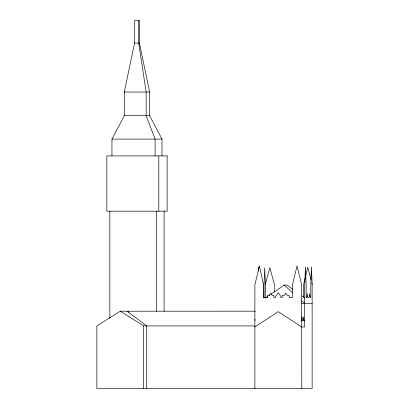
<?xml version="1.0" encoding="UTF-8"?>
<svg xmlns="http://www.w3.org/2000/svg" width="409" height="409" viewBox="0 0 409 409"><rect width="100%" height="100%" fill="white"/><g stroke="black" fill="none" stroke-linecap="round" stroke-linejoin="round"><path stroke-width="0.61" d="M258.493 271.162L258.672 267.43L258.744 269.296M301.653 320.942L302.062 316.663L302.471 320.942L303.12 320.942L303.59 317.047L304.03 320.942L304.649 320.942M254.879 320.549L255.006 319.296M111.959 155.921L111.959 139.08L124.316 115.711L124.316 92.03L134.566 43.083L134.566 20.45L139.392 20.45L139.392 43.083L149.638 92.03L149.638 115.711L162 139.08L162 155.921M305.272 277.568L303.657 284.229L303.657 297.241M305.712 275.753L307.762 267.271L311.044 279.991M265.369 298.125L265.369 284.229L269.879 267.665L274.291 284.229L274.291 292.22M265.748 297.824L267.844 296.367M268.897 295.641L269.945 294.909M270.993 294.183L284.112 285.078L286.944 285.078L292.599 289.168M254.879 326.97L278.263 311.658L301.653 326.97L304.649 326.97L304.649 287.179L305.431 266.959L306.136 284.229L306.136 297.548L306.776 297.548L307.251 293.657L307.675 297.548L309.071 297.548L309.618 293.723L310.15 297.548L310.789 297.548L310.789 284.229L311.433 266.959L312.139 284.229L312.139 388.55L96.861 388.55L96.861 325.917L120.256 311.198L255.247 311.183M134.566 43.083L139.392 43.083M124.316 92.03L149.638 92.03M124.316 115.711L149.638 115.711M111.959 139.08L162 139.08M263.151 295.86L263.457 295.86M263.498 297.553L267.552 297.553L267.552 295.451L269.061 295.451L270.753 293.432L272.251 295.451L273.861 295.451L273.861 297.553L275.579 297.553L275.579 296.607L278.268 292.844L280.932 296.607L280.932 297.553L282.23 297.553L282.23 295.451L284.102 295.451L285.748 293.207L287.553 295.451L289.163 295.451L289.163 297.553L292.435 297.553L292.435 284.766L297.072 265.922L301.653 284.684L301.781 388.55M301.489 303.289L312.139 303.289M120.256 311.198L143.631 325.917L254.7 325.917M128.717 312.087L127.061 311.183L146.662 325.917L146.662 388.55M301.852 295.855L304.94 298.084M284.112 285.078L292.706 292.701M301.781 300.748L304.649 303.289M311.827 283.018L312.139 284.229M265.369 284.229L264.72 267.941L264.056 284.229L264.056 297.757L263.457 297.757L263.498 284.766L259.47 265.922L254.879 284.766L254.879 388.55M164.111 211.182L164.111 311.351M158.799 155.921L158.799 211.182M156.616 211.182L156.616 311.259M155.093 155.921L155.093 139.08L146.146 115.711L146.146 92.03L138.723 43.083L138.723 20.45M143.631 325.917L143.631 388.55M109.847 211.182L109.847 318.268M167.123 155.921L106.831 155.921L106.831 211.182L167.123 211.182L167.123 155.921"/></g></svg>
